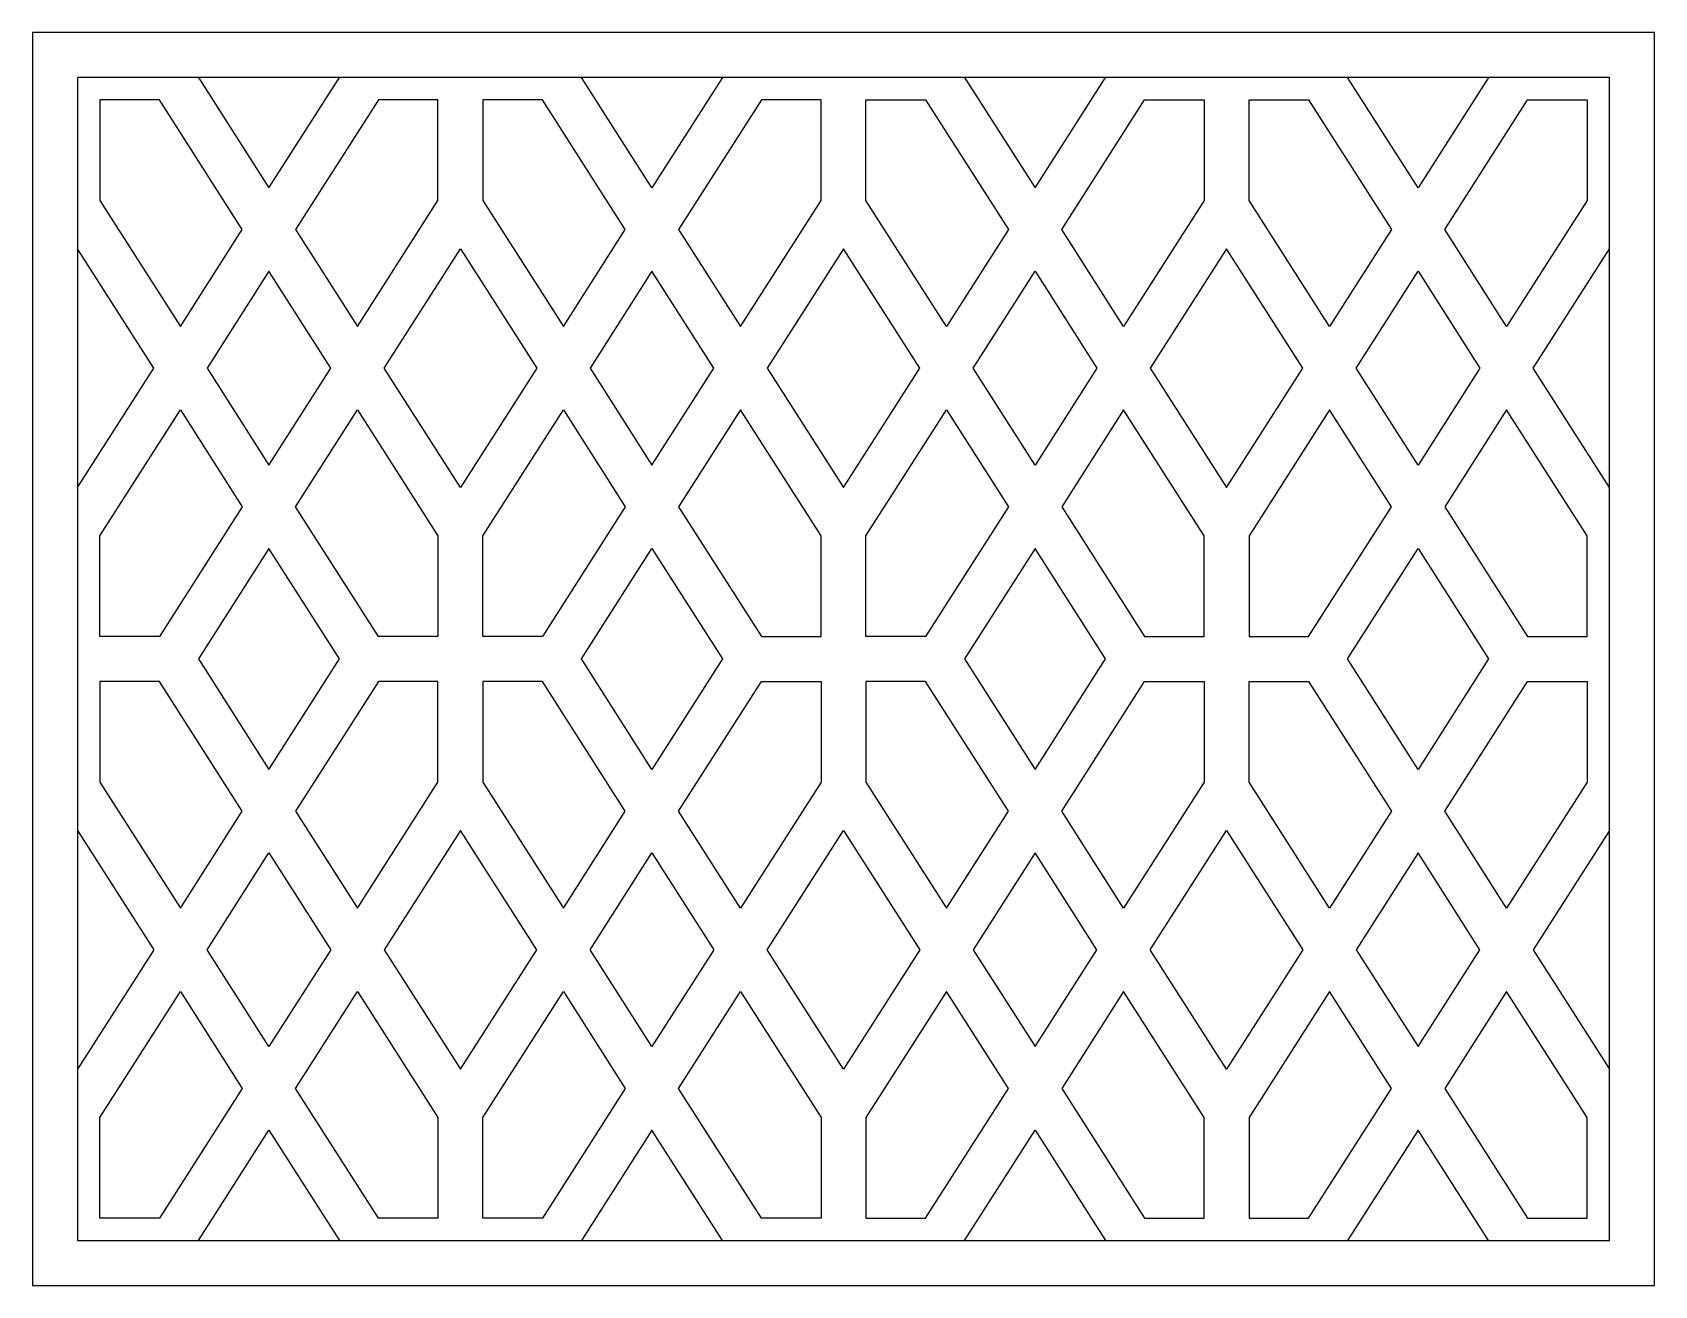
# Model space of a CAD drawing. Header units: millimetres. Extents: x 127 to 668, y 215 to 633.
import ezdxf

# ---------------------------------------------------------------- set-up
doc = ezdxf.new("R2010")
doc.units = ezdxf.units.MM
doc.layers.add('Layer 01', color=1, linetype='Continuous', true_color=0xff0000)

msp = doc.modelspace()

# ---------------------------------------------------------------- linework, layer by layer
at = {"layer": 'Layer 01'}
for p, q in [((667.74, 633.07), (126.9, 633.07)), ((126.9, 633.07), (126.9, 215.07)), ((667.74, 215.07), (667.74, 633.07)), ((652.74, 618.07), (141.9, 618.07)), ((141.9, 618.07), (141.9, 230.07)), ((182.25, 618.07), (205.76, 581.25)), ((205.76, 581.25), (229.26, 618.07)), ((333.47, 581.25), (309.96, 618.07)), ((356.97, 618.07), (333.47, 581.25)), ((437.67, 618.07), (461.17, 581.25)), ((461.17, 581.25), (484.68, 618.07)), ((588.88, 581.25), (565.38, 618.07)), ((612.39, 618.07), (588.88, 581.25)), ((652.74, 230.07), (652.74, 618.07)), ((169.24, 610.57), (149.4, 610.57)), ((149.4, 610.57), (149.4, 577.02)), ((196.86, 567.31), (169.24, 610.57)), ((242.27, 610.57), (214.66, 567.31)), ((262.11, 610.57), (242.27, 610.57)), ((262.11, 577.02), (262.11, 610.57)), ((296.95, 610.57), (277.11, 610.57)), ((277.11, 610.57), (277.11, 577.02)), ((324.57, 567.31), (296.95, 610.57)), ((369.98, 610.57), (342.36, 567.31)), ((389.82, 610.57), (369.98, 610.57)), ((389.82, 577.02), (389.82, 610.57)), ((404.82, 577.02), (404.82, 610.57)), ((404.82, 610.57), (424.66, 610.57)), ((424.66, 610.57), (452.28, 567.31)), ((470.07, 567.31), (497.69, 610.57)), ((497.69, 610.57), (517.53, 610.57)), ((517.53, 610.57), (517.53, 577.02)), ((532.53, 577.02), (532.53, 610.57)), ((532.53, 610.57), (552.37, 610.57)), ((552.37, 610.57), (579.98, 567.31)), ((597.78, 567.31), (625.4, 610.57)), ((625.4, 610.57), (645.24, 610.57)), ((645.24, 610.57), (645.24, 577.02)), ((149.4, 577.02), (176.23, 535)), ((235.28, 535), (262.11, 577.02)), ((277.11, 577.02), (303.94, 535)), ((362.99, 535), (389.82, 577.02)), ((431.65, 535), (404.82, 577.02)), ((517.53, 577.02), (490.7, 535)), ((559.35, 535), (532.53, 577.02)), ((645.24, 577.02), (618.41, 535)), ((176.23, 535), (196.86, 567.31)), ((214.66, 567.31), (235.28, 535)), ((303.94, 535), (324.57, 567.31)), ((342.36, 567.31), (362.99, 535)), ((452.28, 567.31), (431.65, 535)), ((490.7, 535), (470.07, 567.31)), ((579.98, 567.31), (559.35, 535)), ((618.41, 535), (597.78, 567.31)), ((167.33, 521.07), (141.9, 560.89)), ((244.18, 521.07), (269.61, 560.89)), ((269.61, 560.89), (295.04, 521.07)), ((397.32, 560.89), (371.89, 521.07)), ((422.75, 521.07), (397.32, 560.89)), ((525.03, 560.89), (499.6, 521.07)), ((550.46, 521.07), (525.03, 560.89)), ((627.31, 521.07), (652.74, 560.89)), ((205.76, 553.38), (185.13, 521.07)), ((226.39, 521.07), (205.76, 553.38)), ((333.47, 553.38), (312.84, 521.07)), ((354.09, 521.07), (333.47, 553.38)), ((440.54, 521.07), (461.17, 553.38)), ((461.17, 553.38), (481.8, 521.07)), ((568.25, 521.07), (588.88, 553.38)), ((588.88, 553.38), (609.51, 521.07)), ((141.9, 481.24), (167.33, 521.07)), ((185.13, 521.07), (205.76, 488.75)), ((205.76, 488.75), (226.39, 521.07)), ((269.61, 481.24), (244.18, 521.07)), ((295.04, 521.07), (269.61, 481.24)), ((312.84, 521.07), (333.47, 488.75)), ((333.47, 488.75), (354.09, 521.07)), ((371.89, 521.07), (397.32, 481.24)), ((397.32, 481.24), (422.75, 521.07)), ((461.17, 488.75), (440.54, 521.07)), ((481.8, 521.07), (461.17, 488.75)), ((499.6, 521.07), (525.03, 481.24)), ((525.03, 481.24), (550.46, 521.07)), ((588.88, 488.75), (568.25, 521.07)), ((609.51, 521.07), (588.88, 488.75)), ((652.74, 481.24), (627.31, 521.07)), ((149.4, 465.11), (176.23, 507.13)), ((176.23, 507.13), (196.86, 474.82)), ((214.66, 474.82), (235.28, 507.13)), ((235.28, 507.13), (262.11, 465.11)), ((277.11, 465.11), (303.94, 507.13)), ((303.94, 507.13), (324.57, 474.82)), ((362.99, 507.13), (342.36, 474.82)), ((389.82, 465.11), (362.99, 507.13)), ((404.82, 465.11), (431.65, 507.13)), ((431.65, 507.13), (452.28, 474.82)), ((490.7, 507.13), (470.07, 474.82)), ((517.53, 465.11), (490.7, 507.13)), ((559.35, 507.13), (532.53, 465.11)), ((579.98, 474.82), (559.35, 507.13)), ((618.41, 507.13), (597.78, 474.82)), ((645.24, 465.11), (618.41, 507.13)), ((196.86, 474.82), (169.24, 431.57)), ((242.27, 431.57), (214.66, 474.82)), ((324.57, 474.82), (296.95, 431.57)), ((342.36, 474.82), (369.98, 431.57)), ((452.28, 474.82), (424.66, 431.57)), ((470.07, 474.82), (497.69, 431.57)), ((552.37, 431.57), (579.98, 474.82)), ((597.78, 474.82), (625.4, 431.57)), ((149.4, 431.57), (149.4, 465.11)), ((205.76, 460.88), (182.25, 424.07)), ((229.26, 424.07), (205.76, 460.88)), ((262.11, 465.11), (262.11, 431.57)), ((277.11, 431.57), (277.11, 465.11)), ((309.96, 424.07), (333.47, 460.88)), ((333.47, 460.88), (356.97, 424.07)), ((389.82, 431.57), (389.82, 465.11)), ((404.82, 431.57), (404.82, 465.11)), ((461.17, 460.88), (437.67, 424.07)), ((484.68, 424.07), (461.17, 460.88)), ((517.53, 431.57), (517.53, 465.11)), ((532.53, 465.11), (532.53, 431.57)), ((565.38, 424.07), (588.88, 460.88)), ((588.88, 460.88), (612.39, 424.07)), ((645.24, 431.57), (645.24, 465.11)), ((169.24, 431.57), (149.4, 431.57)), ((262.11, 431.57), (242.27, 431.57)), ((296.95, 431.57), (277.11, 431.57)), ((369.98, 431.57), (389.82, 431.57)), ((424.66, 431.57), (404.82, 431.57)), ((497.69, 431.57), (517.53, 431.57)), ((532.53, 431.57), (552.37, 431.57)), ((625.4, 431.57), (645.24, 431.57)), ((182.25, 424.07), (205.76, 387.25)), ((205.76, 387.25), (229.26, 424.07)), ((333.47, 387.25), (309.96, 424.07)), ((356.97, 424.07), (333.47, 387.25)), ((437.67, 424.07), (461.17, 387.25)), ((461.17, 387.25), (484.68, 424.07)), ((588.88, 387.25), (565.38, 424.07)), ((612.39, 424.07), (588.88, 387.25)), ((169.24, 416.57), (149.4, 416.57)), ((149.4, 416.57), (149.4, 383.02)), ((196.86, 373.31), (169.24, 416.57)), ((242.27, 416.57), (214.66, 373.31)), ((262.11, 416.57), (242.27, 416.57)), ((262.11, 383.02), (262.11, 416.57)), ((296.95, 416.57), (277.11, 416.57)), ((277.11, 416.57), (277.11, 383.02)), ((324.57, 373.31), (296.95, 416.57)), ((342.36, 373.31), (369.98, 416.57)), ((369.98, 416.57), (389.82, 416.57)), ((389.82, 416.57), (389.82, 383.02)), ((424.66, 416.57), (404.82, 416.57)), ((404.82, 416.57), (404.82, 383.02)), ((452.28, 373.31), (424.66, 416.57)), ((470.07, 373.31), (497.69, 416.57)), ((497.69, 416.57), (517.53, 416.57)), ((517.53, 416.57), (517.53, 383.02)), ((532.53, 383.02), (532.53, 416.57)), ((532.53, 416.57), (552.37, 416.57)), ((552.37, 416.57), (579.98, 373.31)), ((597.78, 373.31), (625.4, 416.57)), ((625.4, 416.57), (645.24, 416.57)), ((645.24, 416.57), (645.24, 383.02)), ((149.4, 383.02), (176.23, 341)), ((235.28, 341), (262.11, 383.02)), ((277.11, 383.02), (303.94, 341)), ((389.82, 383.02), (362.99, 341)), ((404.82, 383.02), (431.65, 341)), ((517.53, 383.02), (490.7, 341)), ((559.35, 341), (532.53, 383.02)), ((645.24, 383.02), (618.41, 341)), ((176.23, 341), (196.86, 373.31)), ((214.66, 373.31), (235.28, 341)), ((303.94, 341), (324.57, 373.31)), ((362.99, 341), (342.36, 373.31)), ((431.65, 341), (452.28, 373.31)), ((490.7, 341), (470.07, 373.31)), ((579.98, 373.31), (559.35, 341)), ((618.41, 341), (597.78, 373.31)), ((141.9, 366.89), (167.33, 327.07)), ((269.61, 366.89), (244.18, 327.07)), ((295.04, 327.07), (269.61, 366.89)), ((371.89, 327.07), (397.32, 366.89)), ((397.32, 366.89), (422.75, 327.07)), ((499.6, 327.07), (525.03, 366.89)), ((525.03, 366.89), (550.46, 327.07)), ((652.74, 366.89), (627.31, 327.07)), ((185.13, 327.07), (205.76, 359.38)), ((205.76, 359.38), (226.39, 327.07)), ((312.84, 327.07), (333.47, 359.38)), ((333.47, 359.38), (354.09, 327.07)), ((461.17, 359.38), (440.54, 327.07)), ((481.8, 327.07), (461.17, 359.38)), ((588.88, 359.38), (568.25, 327.07)), ((609.51, 327.07), (588.88, 359.38)), ((167.33, 327.07), (141.9, 287.24)), ((205.76, 294.76), (185.13, 327.07)), ((226.39, 327.07), (205.76, 294.76)), ((244.18, 327.07), (269.61, 287.24)), ((269.61, 287.24), (295.04, 327.07)), ((333.47, 294.76), (312.84, 327.07)), ((354.09, 327.07), (333.47, 294.76)), ((397.32, 287.24), (371.89, 327.07)), ((422.75, 327.07), (397.32, 287.24)), ((440.54, 327.07), (461.17, 294.76)), ((461.17, 294.76), (481.8, 327.07)), ((525.03, 287.24), (499.6, 327.07)), ((550.46, 327.07), (525.03, 287.24)), ((568.25, 327.07), (588.88, 294.76)), ((588.88, 294.76), (609.51, 327.07)), ((627.31, 327.07), (652.74, 287.24)), ((149.4, 271.11), (176.23, 313.13)), ((176.23, 313.13), (196.86, 280.82)), ((214.66, 280.82), (235.28, 313.13)), ((235.28, 313.13), (262.11, 271.11)), ((277.11, 271.11), (303.94, 313.13)), ((303.94, 313.13), (324.57, 280.82)), ((342.36, 280.82), (362.99, 313.13)), ((362.99, 313.13), (389.82, 271.11)), ((431.65, 313.13), (404.82, 271.11)), ((452.28, 280.82), (431.65, 313.13)), ((490.7, 313.13), (470.07, 280.82)), ((517.53, 271.11), (490.7, 313.13)), ((559.35, 313.13), (532.53, 271.11)), ((579.98, 280.82), (559.35, 313.13)), ((618.41, 313.13), (597.78, 280.82)), ((645.24, 271.11), (618.41, 313.13)), ((196.86, 280.82), (169.24, 237.57)), ((242.27, 237.57), (214.66, 280.82)), ((324.57, 280.82), (296.95, 237.57)), ((369.98, 237.57), (342.36, 280.82)), ((424.66, 237.57), (452.28, 280.82)), ((470.07, 280.82), (497.69, 237.57)), ((552.37, 237.57), (579.98, 280.82)), ((597.78, 280.82), (625.4, 237.57)), ((149.4, 237.57), (149.4, 271.11)), ((262.11, 271.11), (262.11, 237.57)), ((277.11, 237.57), (277.11, 271.11)), ((389.82, 271.11), (389.82, 237.57)), ((404.82, 271.11), (404.82, 237.57)), ((517.53, 237.57), (517.53, 271.11)), ((532.53, 271.11), (532.53, 237.57)), ((645.24, 237.57), (645.24, 271.11)), ((182.25, 230.07), (205.76, 266.88)), ((205.76, 266.88), (229.26, 230.07)), ((333.47, 266.88), (309.96, 230.07)), ((356.97, 230.07), (333.47, 266.88)), ((437.67, 230.07), (461.17, 266.88)), ((461.17, 266.88), (484.68, 230.07)), ((588.88, 266.88), (565.38, 230.07)), ((612.39, 230.07), (588.88, 266.88)), ((169.24, 237.57), (149.4, 237.57)), ((262.11, 237.57), (242.27, 237.57)), ((296.95, 237.57), (277.11, 237.57)), ((389.82, 237.57), (369.98, 237.57)), ((404.82, 237.57), (424.66, 237.57)), ((497.69, 237.57), (517.53, 237.57)), ((532.53, 237.57), (552.37, 237.57)), ((625.4, 237.57), (645.24, 237.57)), ((141.9, 230.07), (652.74, 230.07)), ((126.9, 215.07), (667.74, 215.07))]:
    msp.add_line(p, q, dxfattribs=at)

doc.saveas('drawing.dxf')
